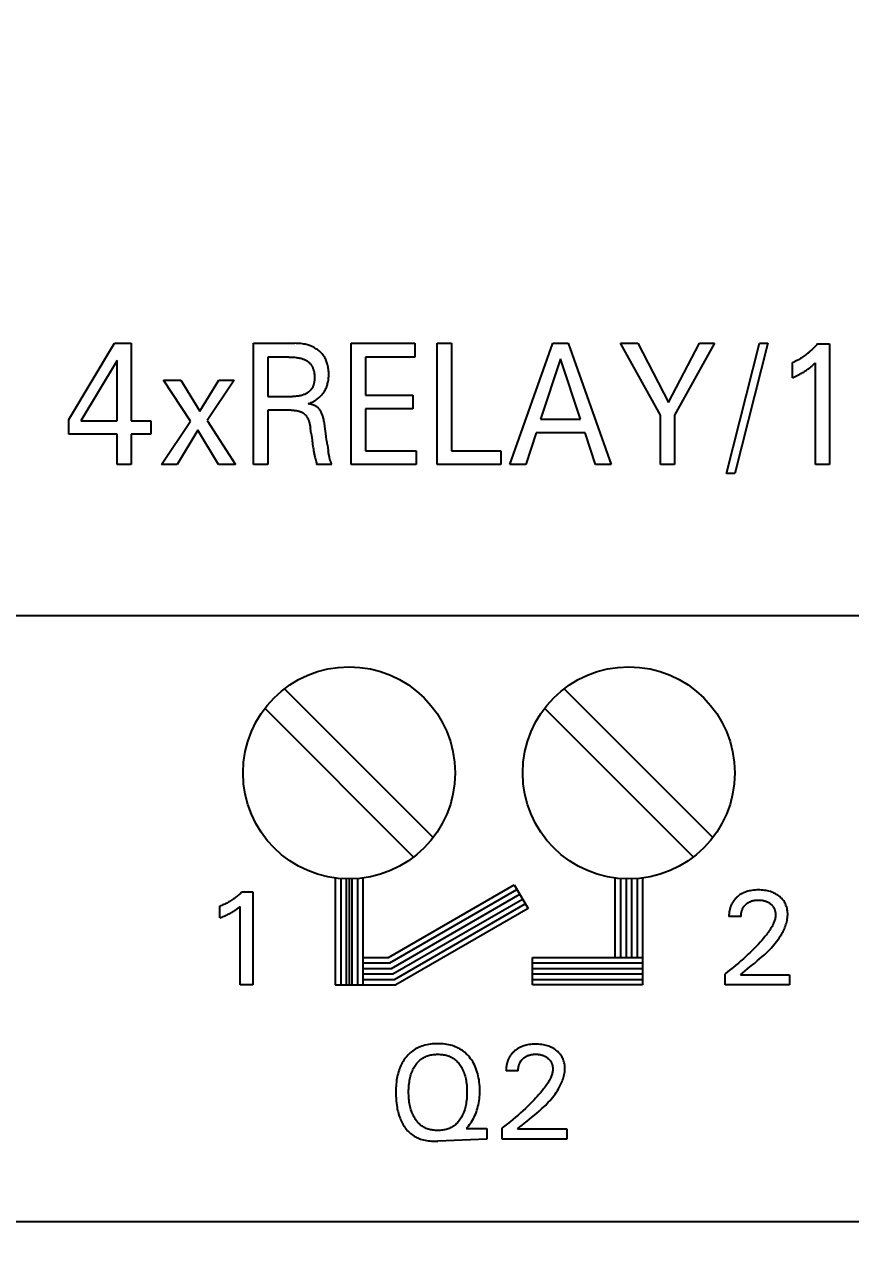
# Model space of a CAD drawing. Extents: x 0 to 420, y 0 to 297.
# Drawn here: x 106.38 to 121.39, y 162.65 to 184.77 of the extents above; entities that cross this region are included whole.
import ezdxf

# ---------------------------------------------------------------- set-up
doc = ezdxf.new("R2010")
doc.units = 0
doc.header["$LTSCALE"] = 23.1
doc.layers.get('0').update_dxf_attribs({"linetype": 'CONTINUOUS'})
doc.layers.add('10000_FRONT', color=7, linetype='CONTINUOUS')
doc.layers.add('10100_DIM_FRONT', color=7, linetype='CONTINUOUS')
doc.dimstyles.get("Standard").update_dxf_attribs({"dimtxt": 2.5, "dimasz": 2.5, "dimexe": 1.25, "dimexo": 0.625, "dimtad": 1, "dimcen": 2.5, "dimazin": 3, "dimtfac": 1, "dimtmove": 0, "dimatfit": 3})

# ---------------------------------------------------------------- blocks, each defined once
blk = doc.blocks.new('_FILLED')
at = {"color": 0, "linetype": 'BYBLOCK'}
blk.add_solid([(0, 0), (-1, 0.132), (-1, -0.132)], dxfattribs=at)
blk = doc.blocks.new('*D2')
at = {"layer": '10100_DIM_FRONT', "color": 7, "linetype": 'CONTINUOUS'}
for p, q in [((88.189, 199.406), (88.189, 146.927)), ((195.189, 170.026), (195.189, 146.927)), ((88.189, 148.927), (141.689, 148.927)), ((195.189, 148.927), (141.689, 148.927))]:
    blk.add_line(p, q, dxfattribs=at)
at = {"layer": '10100_DIM_FRONT', "color": 7, "linetype": 'CONTINUOUS', "xscale": 2.5, "yscale": 2.5, "zscale": 2.5, "rotation": 180}
blk.add_blockref('_FILLED', (88.189, 148.927), dxfattribs=at)
at = {"layer": '10100_DIM_FRONT', "color": 7, "linetype": 'CONTINUOUS', "xscale": 2.5, "yscale": 2.5, "zscale": 2.5}
blk.add_blockref('_FILLED', (195.189, 148.927), dxfattribs=at)

msp = doc.modelspace()

# ---------------------------------------------------------------- linework, layer by layer
at = {"layer": '10000_FRONT', "color": 7, "linetype": 'CONTINUOUS'}
for p, q in [((107.186, 177.591), (108.02, 178.976)), ((108.02, 178.976), (108.319, 178.976)), ((108.319, 178.976), (108.319, 177.566)), ((110.542, 176.776), (110.542, 178.976)), ((110.542, 178.976), (111.296, 178.976)), ((112.319, 176.776), (112.319, 178.976)), ((112.319, 178.976), (113.472, 178.976)), ((113.472, 178.976), (113.472, 178.726)), ((113.882, 176.776), (113.882, 178.976)), ((113.882, 178.976), (114.141, 178.976)), ((114.141, 178.976), (114.141, 177.025)), ((115.2, 176.776), (115.977, 178.976)), ((115.977, 178.976), (116.261, 178.976)), ((116.261, 178.976), (117.037, 176.776)), ((117.933, 177.671), (117.208, 178.976)), ((117.208, 178.976), (117.524, 178.976)), ((117.524, 178.976), (118.081, 177.901)), ((118.081, 177.901), (118.641, 178.976)), ((118.915, 178.976), (118.192, 177.672)), ((118.641, 178.976), (118.915, 178.976)), ((119.132, 176.61), (119.734, 178.976)), ((119.887, 178.976), (119.285, 176.61)), ((119.734, 178.976), (119.887, 178.976)), ((120.789, 178.963), (121.004, 178.963)), ((121.004, 178.963), (121.004, 176.776)), ((110.801, 178.726), (110.801, 178.01)), ((111.183, 178.726), (110.801, 178.726)), ((112.578, 178.726), (112.578, 178.032)), ((113.472, 178.726), (112.578, 178.726)), ((108.065, 178.662), (107.407, 177.566)), ((108.065, 177.566), (108.065, 178.662)), ((116.12, 178.692), (115.758, 177.599)), ((116.484, 177.599), (116.12, 178.692)), ((120.336, 178.35), (120.336, 178.625)), ((120.75, 176.776), (120.75, 178.623)), ((109.401, 177.56), (108.906, 178.308)), ((108.906, 178.308), (109.225, 178.308)), ((109.225, 178.308), (109.567, 177.742)), ((109.567, 177.742), (109.915, 178.308)), ((110.193, 178.308), (109.699, 177.574)), ((109.915, 178.308), (110.193, 178.308)), ((110.801, 178.01), (111.251, 178.01)), ((112.578, 178.032), (113.437, 178.032)), ((113.437, 178.032), (113.437, 177.783)), ((110.801, 177.761), (110.801, 176.776)), ((111.227, 177.761), (110.801, 177.761)), ((112.578, 177.783), (112.578, 177.025)), ((113.437, 177.783), (112.578, 177.783)), ((117.933, 176.776), (117.933, 177.671)), ((118.192, 177.672), (118.192, 176.776)), ((107.186, 177.326), (107.186, 177.591)), ((107.407, 177.566), (108.065, 177.566)), ((108.319, 177.566), (108.677, 177.566)), ((108.677, 177.566), (108.677, 177.326)), ((108.87, 176.776), (109.401, 177.56)), ((109.53, 177.396), (109.154, 176.776)), ((109.908, 176.776), (109.53, 177.396)), ((109.699, 177.574), (110.215, 176.776)), ((111.589, 177.338), (111.577, 177.43)), ((115.758, 177.599), (116.484, 177.599)), ((108.065, 177.326), (107.186, 177.326)), ((108.065, 176.776), (108.065, 177.326)), ((108.319, 177.326), (108.319, 176.776)), ((108.677, 177.326), (108.319, 177.326)), ((115.675, 177.349), (115.487, 176.776)), ((116.565, 177.349), (115.675, 177.349)), ((116.756, 176.776), (116.565, 177.349)), ((111.886, 177.125), (111.9, 177.028)), ((112.578, 177.025), (113.496, 177.025)), ((113.496, 177.025), (113.496, 176.776)), ((114.141, 177.025), (115.034, 177.025)), ((115.034, 177.025), (115.034, 176.776)), ((108.319, 176.776), (108.065, 176.776)), ((109.154, 176.776), (108.87, 176.776)), ((110.215, 176.776), (109.908, 176.776)), ((110.801, 176.776), (110.542, 176.776)), ((111.963, 176.777), (111.689, 176.777)), ((111.923, 176.904), (111.921, 176.917)), ((113.496, 176.776), (112.319, 176.776)), ((115.034, 176.776), (113.882, 176.776)), ((115.487, 176.776), (115.2, 176.776)), ((117.037, 176.776), (116.756, 176.776)), ((118.192, 176.776), (117.933, 176.776)), ((121.004, 176.776), (120.75, 176.776)), ((119.285, 176.61), (119.132, 176.61)), ((194.189, 174.026), (89.189, 174.026)), ((113.806, 170.002), (111.105, 172.703)), ((118.886, 170.002), (116.185, 172.703)), ((110.751, 172.349), (113.452, 169.648)), ((115.831, 172.349), (118.532, 169.648)), ((112.029, 169.265), (112.029, 167.326)), ((112.129, 169.255), (112.129, 167.326)), ((112.229, 169.25), (112.229, 167.326)), ((112.279, 169.249), (112.279, 167.326)), ((112.329, 169.25), (112.329, 167.326)), ((112.429, 169.255), (112.429, 167.326)), ((112.529, 169.265), (112.529, 167.326)), ((117.109, 169.265), (117.109, 167.826)), ((117.209, 169.255), (117.209, 167.826)), ((117.309, 169.25), (117.309, 167.826)), ((117.409, 169.25), (117.409, 167.826)), ((117.509, 169.255), (117.509, 167.826)), ((117.609, 169.265), (117.609, 167.326)), ((110.336, 169.016), (110.529, 169.016)), ((110.529, 169.016), (110.529, 167.326)), ((112.995, 167.826), (115.279, 169.144)), ((113.021, 167.726), (115.329, 169.058)), ((115.279, 169.144), (115.529, 168.711)), ((113.048, 167.626), (115.379, 168.971)), ((113.075, 167.526), (115.429, 168.884)), ((113.102, 167.426), (115.479, 168.798)), ((109.929, 168.542), (109.929, 168.754)), ((110.301, 167.326), (110.301, 168.753)), ((115.529, 168.711), (113.129, 167.326)), ((119.399, 168.567), (119.178, 168.567)), ((112.529, 167.826), (112.995, 167.826)), ((112.529, 167.726), (113.021, 167.726)), ((115.609, 167.326), (115.609, 167.826)), ((115.609, 167.826), (117.609, 167.826)), ((115.609, 167.726), (117.609, 167.726)), ((112.529, 167.626), (113.048, 167.626)), ((112.529, 167.526), (113.075, 167.526)), ((115.609, 167.626), (117.609, 167.626)), ((115.609, 167.526), (117.609, 167.526)), ((119.109, 167.326), (119.109, 167.529)), ((119.386, 167.511), (120.281, 167.511)), ((120.281, 167.511), (120.281, 167.326)), ((110.529, 167.326), (110.301, 167.326)), ((112.029, 167.326), (113.129, 167.326)), ((112.529, 167.426), (113.102, 167.426)), ((115.609, 167.426), (117.609, 167.426)), ((117.609, 167.326), (115.609, 167.326)), ((120.281, 167.326), (119.109, 167.326)), ((115.351, 165.767), (115.131, 165.767)), ((114.425, 164.739), (114.407, 164.718)), ((114.407, 164.718), (114.783, 164.718)), ((114.783, 164.718), (114.783, 164.526)), ((115.061, 164.526), (115.061, 164.729)), ((115.338, 164.711), (116.233, 164.711)), ((116.233, 164.711), (116.233, 164.526)), ((114.783, 164.526), (113.89, 164.492)), ((116.233, 164.526), (115.061, 164.526)), ((194.189, 163.026), (89.189, 163.026))]:
    msp.add_line(p, q, dxfattribs=at)
for points in [[(111.536, 177.876), (111.554, 177.883), (111.573, 177.89), (111.591, 177.898), (111.608, 177.906), (111.625, 177.915), (111.642, 177.924), (111.658, 177.933), (111.675, 177.944), (111.69, 177.954), (111.705, 177.965), (111.72, 177.977), (111.734, 177.989), (111.748, 178.001), (111.762, 178.014), (111.775, 178.028), (111.787, 178.042), (111.799, 178.057), (111.811, 178.072), (111.822, 178.088), (111.832, 178.103), (111.841, 178.12), (111.85, 178.137), (111.859, 178.154), (111.866, 178.172), (111.873, 178.189), (111.88, 178.208), (111.885, 178.226), (111.89, 178.244), (111.895, 178.265), (111.899, 178.285), (111.903, 178.306), (111.905, 178.327), (111.907, 178.348), (111.909, 178.369), (111.91, 178.39), (111.91, 178.411), (111.91, 178.434), (111.909, 178.456), (111.907, 178.478), (111.905, 178.501), (111.902, 178.523), (111.898, 178.545), (111.894, 178.567), (111.889, 178.589), (111.883, 178.608), (111.877, 178.627), (111.87, 178.646), (111.863, 178.664), (111.854, 178.682), (111.845, 178.7), (111.836, 178.718), (111.825, 178.735), (111.814, 178.751), (111.802, 178.767), (111.79, 178.782), (111.777, 178.796), (111.763, 178.81), (111.749, 178.824), (111.735, 178.837), (111.719, 178.849), (111.704, 178.861), (111.687, 178.872), (111.671, 178.883), (111.653, 178.893), (111.636, 178.903), (111.618, 178.911), (111.6, 178.919), (111.581, 178.927), (111.561, 178.935), (111.541, 178.941), (111.521, 178.947), (111.5, 178.953), (111.48, 178.957), (111.459, 178.962), (111.432, 178.966), (111.405, 178.97), (111.378, 178.972), (111.35, 178.974), (111.323, 178.975), (111.296, 178.976)], [(120.789, 178.963), (120.773, 178.945), (120.756, 178.927), (120.739, 178.91), (120.722, 178.892), (120.705, 178.875), (120.687, 178.859), (120.669, 178.842), (120.651, 178.826), (120.633, 178.811), (120.614, 178.796), (120.596, 178.782), (120.577, 178.767), (120.558, 178.753), (120.539, 178.74), (120.519, 178.727), (120.5, 178.714), (120.48, 178.701), (120.46, 178.689), (120.44, 178.677), (120.419, 178.666), (120.399, 178.655), (120.378, 178.645), (120.357, 178.635), (120.336, 178.625)], [(111.183, 178.726), (111.205, 178.726), (111.227, 178.725), (111.249, 178.724), (111.271, 178.723), (111.293, 178.721), (111.315, 178.719), (111.333, 178.717), (111.351, 178.714), (111.369, 178.711), (111.387, 178.707), (111.404, 178.703), (111.422, 178.698), (111.434, 178.694), (111.447, 178.69), (111.459, 178.685), (111.471, 178.68), (111.482, 178.674), (111.494, 178.669), (111.505, 178.662), (111.515, 178.656), (111.525, 178.649), (111.535, 178.641), (111.545, 178.633), (111.554, 178.625), (111.562, 178.616), (111.571, 178.607), (111.579, 178.598), (111.586, 178.588), (111.593, 178.577), (111.6, 178.567), (111.606, 178.555), (111.612, 178.544), (111.618, 178.532), (111.623, 178.521), (111.627, 178.508), (111.631, 178.496), (111.635, 178.484), (111.639, 178.47), (111.642, 178.455), (111.644, 178.44), (111.647, 178.426), (111.648, 178.411), (111.65, 178.396), (111.65, 178.381), (111.651, 178.366), (111.651, 178.35), (111.651, 178.338), (111.65, 178.326), (111.65, 178.313), (111.649, 178.301), (111.647, 178.288), (111.646, 178.276), (111.644, 178.264), (111.641, 178.252), (111.638, 178.24), (111.635, 178.228), (111.632, 178.216), (111.628, 178.205), (111.623, 178.194), (111.618, 178.183), (111.613, 178.172), (111.607, 178.161), (111.6, 178.151), (111.593, 178.141), (111.585, 178.131), (111.576, 178.122), (111.568, 178.112), (111.558, 178.104), (111.549, 178.095), (111.539, 178.087), (111.529, 178.08), (111.518, 178.073), (111.507, 178.066), (111.496, 178.06), (111.485, 178.054), (111.473, 178.048), (111.46, 178.043), (111.447, 178.038), (111.434, 178.033), (111.42, 178.029), (111.406, 178.026), (111.392, 178.022), (111.379, 178.02), (111.365, 178.018), (111.35, 178.016), (111.336, 178.014), (111.322, 178.013), (111.308, 178.012), (111.294, 178.011), (111.28, 178.011), (111.266, 178.01), (111.251, 178.01)], [(120.336, 178.35), (120.359, 178.361), (120.383, 178.372), (120.406, 178.383), (120.429, 178.395), (120.452, 178.407), (120.469, 178.416), (120.486, 178.425), (120.503, 178.435), (120.519, 178.445), (120.536, 178.454), (120.552, 178.465), (120.567, 178.474), (120.581, 178.483), (120.595, 178.493), (120.609, 178.503), (120.623, 178.513), (120.636, 178.523), (120.648, 178.533), (120.66, 178.542), (120.672, 178.552), (120.684, 178.563), (120.697, 178.574), (120.71, 178.585), (120.723, 178.598), (120.737, 178.61), (120.75, 178.623)], [(111.856, 177.338), (111.845, 177.42), (111.84, 177.462), (111.837, 177.483), (111.834, 177.505), (111.831, 177.526), (111.827, 177.548), (111.823, 177.569), (111.818, 177.59), (111.813, 177.611), (111.81, 177.626), (111.806, 177.64), (111.801, 177.655), (111.797, 177.669), (111.792, 177.683), (111.786, 177.697), (111.78, 177.711), (111.774, 177.724), (111.769, 177.733), (111.765, 177.742), (111.759, 177.751), (111.754, 177.76), (111.748, 177.769), (111.742, 177.777), (111.736, 177.785), (111.729, 177.793), (111.722, 177.8), (111.715, 177.807), (111.707, 177.813), (111.7, 177.819), (111.691, 177.825), (111.683, 177.83), (111.675, 177.835), (111.665, 177.84), (111.655, 177.845), (111.644, 177.849), (111.634, 177.853), (111.623, 177.857), (111.612, 177.86), (111.597, 177.864), (111.582, 177.868), (111.567, 177.871), (111.551, 177.874), (111.536, 177.876)], [(111.227, 177.761), (111.24, 177.761), (111.252, 177.761), (111.265, 177.76), (111.277, 177.759), (111.29, 177.758), (111.302, 177.757), (111.315, 177.755), (111.327, 177.753), (111.336, 177.751), (111.345, 177.75), (111.355, 177.747), (111.364, 177.745), (111.373, 177.743), (111.382, 177.74), (111.39, 177.737), (111.399, 177.733), (111.408, 177.73), (111.415, 177.726), (111.423, 177.723), (111.43, 177.719), (111.437, 177.715), (111.444, 177.711), (111.451, 177.706), (111.457, 177.701), (111.464, 177.696), (111.47, 177.691), (111.476, 177.685), (111.481, 177.68), (111.487, 177.674), (111.492, 177.668), (111.497, 177.662), (111.502, 177.655), (111.506, 177.649), (111.511, 177.642), (111.515, 177.635), (111.519, 177.629), (111.524, 177.619), (111.529, 177.61), (111.533, 177.601), (111.537, 177.591), (111.541, 177.581), (111.545, 177.572), (111.548, 177.562), (111.552, 177.552), (111.555, 177.542), (111.558, 177.528), (111.562, 177.514), (111.565, 177.5), (111.568, 177.487), (111.571, 177.473), (111.573, 177.459), (111.575, 177.444), (111.577, 177.43)], [(111.589, 177.338), (111.595, 177.299), (111.6, 177.26), (111.606, 177.221)], [(111.606, 177.221), (111.617, 177.142), (111.623, 177.102), (111.625, 177.086), (111.63, 177.054)], [(111.886, 177.125), (111.878, 177.175), (111.871, 177.225), (111.863, 177.281), (111.856, 177.338)], [(111.63, 177.054), (111.632, 177.038), (111.634, 177.022), (111.637, 177.007), (111.64, 176.991), (111.642, 176.975), (111.645, 176.96), (111.649, 176.945), (111.652, 176.93), (111.656, 176.915), (111.658, 176.907), (111.661, 176.899), (111.67, 176.867)], [(111.921, 176.917), (111.914, 176.954), (111.911, 176.969), (111.908, 176.984), (111.905, 176.998), (111.903, 177.013), (111.9, 177.028)], [(111.67, 176.867), (111.673, 176.858), (111.675, 176.85), (111.677, 176.842), (111.679, 176.833), (111.681, 176.824), (111.683, 176.815), (111.685, 176.806), (111.686, 176.797), (111.688, 176.787), (111.689, 176.777)], [(111.95, 176.818), (111.945, 176.829), (111.943, 176.833), (111.942, 176.837), (111.94, 176.84), (111.938, 176.846), (111.936, 176.852), (111.934, 176.859), (111.932, 176.865), (111.931, 176.871), (111.929, 176.878), (111.928, 176.884), (111.926, 176.891), (111.925, 176.898), (111.923, 176.904)], [(111.963, 176.777), (111.962, 176.782), (111.961, 176.786), (111.96, 176.791), (111.959, 176.795), (111.957, 176.799), (111.956, 176.803), (111.954, 176.807), (111.953, 176.811), (111.951, 176.814), (111.95, 176.818)], [(110.336, 169.016), (110.321, 169.002), (110.306, 168.988), (110.291, 168.974), (110.275, 168.961), (110.26, 168.948), (110.244, 168.935), (110.228, 168.923), (110.211, 168.91), (110.195, 168.898), (110.178, 168.887), (110.162, 168.876), (110.145, 168.864), (110.128, 168.854), (110.11, 168.843), (110.093, 168.833), (110.075, 168.823), (110.058, 168.813), (110.04, 168.804), (110.021, 168.795), (110.003, 168.786), (109.985, 168.778), (109.966, 168.77), (109.947, 168.762), (109.929, 168.754)], [(119.386, 167.511), (119.428, 167.547), (119.472, 167.582), (119.515, 167.617), (119.559, 167.653), (119.604, 167.688), (119.648, 167.724), (119.692, 167.761), (119.736, 167.798), (119.779, 167.835), (119.822, 167.874), (119.864, 167.913), (119.891, 167.94), (119.919, 167.967), (119.945, 167.995), (119.971, 168.024), (119.997, 168.053), (120.021, 168.083), (120.045, 168.113), (120.068, 168.144), (120.09, 168.176), (120.111, 168.209), (120.131, 168.242), (120.15, 168.276), (120.162, 168.299), (120.174, 168.323), (120.185, 168.347), (120.195, 168.371), (120.205, 168.396), (120.214, 168.421), (120.222, 168.446), (120.228, 168.471), (120.234, 168.497), (120.239, 168.522), (120.242, 168.548), (120.245, 168.574), (120.246, 168.6), (120.246, 168.623), (120.244, 168.646), (120.242, 168.669), (120.238, 168.692), (120.234, 168.714), (120.228, 168.737), (120.221, 168.757), (120.214, 168.777), (120.206, 168.796), (120.196, 168.815), (120.186, 168.833), (120.174, 168.851), (120.161, 168.868), (120.148, 168.884), (120.133, 168.9), (120.117, 168.915), (120.101, 168.929), (120.084, 168.942), (120.065, 168.957), (120.044, 168.97), (120.023, 168.982), (120.001, 168.993), (119.979, 169.003), (119.955, 169.012), (119.931, 169.02), (119.906, 169.028), (119.881, 169.034), (119.855, 169.039), (119.827, 169.043), (119.798, 169.047), (119.77, 169.049), (119.741, 169.05), (119.712, 169.051), (119.683, 169.05), (119.653, 169.049), (119.624, 169.046), (119.595, 169.042), (119.566, 169.037), (119.544, 169.032), (119.522, 169.027), (119.501, 169.021), (119.48, 169.013), (119.459, 169.005), (119.439, 168.996), (119.416, 168.985), (119.394, 168.972), (119.373, 168.959), (119.352, 168.944), (119.333, 168.928)], [(119.333, 168.928), (119.324, 168.921), (119.316, 168.913), (119.308, 168.906), (119.301, 168.898), (119.293, 168.89), (119.286, 168.882), (119.279, 168.874), (119.272, 168.865), (119.265, 168.857), (119.259, 168.848), (119.253, 168.839), (119.247, 168.83), (119.241, 168.821), (119.236, 168.811), (119.231, 168.801), (119.226, 168.792), (119.221, 168.782), (119.217, 168.772), (119.213, 168.762), (119.209, 168.751), (119.205, 168.741), (119.202, 168.731), (119.198, 168.72), (119.196, 168.709), (119.193, 168.698), (119.19, 168.686), (119.188, 168.674), (119.185, 168.662), (119.184, 168.65), (119.182, 168.638), (119.181, 168.626), (119.18, 168.614), (119.179, 168.602), (119.179, 168.59), (119.178, 168.578), (119.178, 168.567)], [(119.399, 168.567), (119.399, 168.579), (119.399, 168.591), (119.4, 168.604), (119.402, 168.616), (119.403, 168.629), (119.406, 168.641), (119.408, 168.653), (119.411, 168.664), (119.415, 168.675), (119.418, 168.686), (119.422, 168.696), (119.427, 168.707), (119.432, 168.717), (119.437, 168.727), (119.443, 168.736), (119.449, 168.745), (119.455, 168.754), (119.462, 168.763), (119.47, 168.771), (119.477, 168.779), (119.485, 168.787), (119.493, 168.794), (119.502, 168.802), (119.511, 168.808), (119.52, 168.815), (119.529, 168.821), (119.539, 168.827), (119.549, 168.832), (119.559, 168.837), (119.569, 168.842), (119.58, 168.846), (119.591, 168.85), (119.602, 168.853), (119.613, 168.856), (119.624, 168.859), (119.637, 168.861), (119.649, 168.863), (119.662, 168.865), (119.674, 168.866), (119.687, 168.867), (119.699, 168.868), (119.712, 168.868), (119.726, 168.868), (119.741, 168.867), (119.755, 168.866), (119.769, 168.864), (119.784, 168.863), (119.798, 168.86), (119.809, 168.858), (119.819, 168.855), (119.83, 168.852), (119.841, 168.849), (119.851, 168.846), (119.862, 168.842), (119.872, 168.837), (119.883, 168.832), (119.893, 168.826), (119.904, 168.82), (119.914, 168.814), (119.924, 168.807), (119.934, 168.799), (119.942, 168.792), (119.95, 168.785), (119.958, 168.777), (119.965, 168.769), (119.972, 168.761), (119.979, 168.752), (119.985, 168.743), (119.99, 168.734), (119.996, 168.724), (120, 168.715), (120.005, 168.705), (120.009, 168.695), (120.012, 168.684), (120.015, 168.674), (120.018, 168.662), (120.021, 168.65), (120.023, 168.638), (120.024, 168.627), (120.025, 168.615), (120.025, 168.603), (120.025, 168.591)], [(109.929, 168.542), (109.95, 168.551), (109.971, 168.559), (109.991, 168.568), (110.012, 168.577), (110.033, 168.586), (110.048, 168.593), (110.063, 168.6), (110.078, 168.608), (110.093, 168.615), (110.108, 168.623), (110.123, 168.631), (110.138, 168.639), (110.154, 168.648), (110.169, 168.657), (110.184, 168.667), (110.198, 168.676), (110.209, 168.683), (110.22, 168.691), (110.23, 168.698), (110.242, 168.707), (110.253, 168.715), (110.264, 168.724), (110.277, 168.734), (110.289, 168.743), (110.301, 168.753)], [(120.025, 168.591), (120.025, 168.574), (120.023, 168.558), (120.02, 168.542), (120.017, 168.526), (120.013, 168.51), (120.008, 168.494), (120.003, 168.479), (119.997, 168.463), (119.991, 168.448), (119.984, 168.433), (119.973, 168.41), (119.961, 168.387), (119.948, 168.364), (119.935, 168.342), (119.921, 168.321), (119.906, 168.3), (119.891, 168.279), (119.876, 168.258), (119.86, 168.238), (119.833, 168.203), (119.804, 168.169), (119.775, 168.135), (119.746, 168.102), (119.716, 168.069), (119.685, 168.037), (119.654, 168.005), (119.613, 167.964), (119.571, 167.923), (119.528, 167.882), (119.485, 167.842), (119.441, 167.802), (119.395, 167.762), (119.35, 167.723), (119.304, 167.684), (119.255, 167.644), (119.207, 167.605), (119.158, 167.567), (119.109, 167.529)], [(114.425, 164.739), (114.446, 164.764), (114.466, 164.789), (114.485, 164.815), (114.503, 164.842), (114.52, 164.87), (114.536, 164.898), (114.551, 164.927), (114.566, 164.957), (114.579, 164.988), (114.591, 165.02), (114.602, 165.051), (114.611, 165.083), (114.62, 165.116), (114.627, 165.148), (114.634, 165.184), (114.64, 165.22), (114.645, 165.257), (114.648, 165.293), (114.651, 165.33), (114.652, 165.366), (114.653, 165.403), (114.652, 165.443), (114.651, 165.483), (114.648, 165.523), (114.644, 165.562), (114.639, 165.602), (114.632, 165.641), (114.625, 165.676), (114.617, 165.711), (114.607, 165.745), (114.596, 165.779), (114.584, 165.812), (114.57, 165.845), (114.556, 165.875), (114.541, 165.904), (114.524, 165.933), (114.506, 165.96), (114.487, 165.987), (114.467, 166.013), (114.448, 166.036), (114.428, 166.057), (114.407, 166.078), (114.385, 166.098), (114.362, 166.116), (114.338, 166.134), (114.314, 166.15), (114.288, 166.165), (114.262, 166.18), (114.235, 166.192), (114.207, 166.204), (114.179, 166.215), (114.151, 166.224), (114.122, 166.232), (114.089, 166.24), (114.056, 166.246), (114.023, 166.251), (113.99, 166.255), (113.957, 166.257), (113.923, 166.259), (113.89, 166.259), (113.856, 166.259), (113.822, 166.257), (113.789, 166.255), (113.755, 166.251), (113.722, 166.246), (113.689, 166.239), (113.656, 166.231), (113.627, 166.223), (113.598, 166.213), (113.569, 166.203), (113.542, 166.191), (113.514, 166.177), (113.488, 166.163), (113.462, 166.147), (113.438, 166.13), (113.414, 166.112), (113.391, 166.093), (113.369, 166.073), (113.348, 166.051), (113.328, 166.029), (113.309, 166.006)], [(115.285, 166.128), (115.277, 166.121), (115.269, 166.113), (115.261, 166.106), (115.253, 166.098), (115.246, 166.09), (115.238, 166.082), (115.231, 166.074), (115.225, 166.065), (115.218, 166.057), (115.212, 166.048), (115.205, 166.039), (115.199, 166.03), (115.194, 166.021), (115.188, 166.011), (115.183, 166.001), (115.178, 165.992), (115.174, 165.982), (115.169, 165.972), (115.165, 165.962), (115.161, 165.951), (115.158, 165.941), (115.154, 165.931), (115.151, 165.92), (115.148, 165.909), (115.145, 165.898), (115.142, 165.886), (115.14, 165.874), (115.138, 165.862), (115.136, 165.85), (115.135, 165.838), (115.133, 165.826), (115.132, 165.814), (115.132, 165.802), (115.131, 165.79), (115.131, 165.778), (115.131, 165.767)], [(115.338, 164.711), (115.381, 164.747), (115.424, 164.782), (115.468, 164.817), (115.512, 164.853), (115.556, 164.888), (115.601, 164.924), (115.645, 164.961), (115.689, 164.998), (115.732, 165.035), (115.774, 165.074), (115.816, 165.113), (115.844, 165.14), (115.871, 165.167), (115.898, 165.195), (115.924, 165.224), (115.949, 165.253), (115.974, 165.283), (115.997, 165.313), (116.02, 165.344), (116.043, 165.376), (116.064, 165.409), (116.084, 165.442), (116.103, 165.476), (116.115, 165.499), (116.127, 165.523), (116.138, 165.547), (116.148, 165.571), (116.158, 165.596), (116.166, 165.621), (116.174, 165.646), (116.181, 165.671), (116.187, 165.697), (116.191, 165.722), (116.195, 165.748), (116.197, 165.774), (116.198, 165.8), (116.198, 165.823), (116.197, 165.846), (116.195, 165.869), (116.191, 165.892), (116.186, 165.914), (116.18, 165.937), (116.174, 165.957), (116.167, 165.977), (116.158, 165.996), (116.149, 166.015), (116.138, 166.033), (116.127, 166.051), (116.114, 166.068), (116.1, 166.084), (116.085, 166.1), (116.07, 166.115), (116.054, 166.129), (116.037, 166.142), (116.017, 166.157), (115.997, 166.17), (115.976, 166.182), (115.954, 166.193), (115.932, 166.203), (115.908, 166.212), (115.883, 166.22), (115.858, 166.228), (115.833, 166.234), (115.808, 166.239), (115.779, 166.243), (115.751, 166.247), (115.722, 166.249), (115.693, 166.25), (115.665, 166.251), (115.635, 166.25), (115.606, 166.249), (115.576, 166.246), (115.547, 166.242), (115.518, 166.237), (115.496, 166.232), (115.475, 166.227), (115.454, 166.221), (115.433, 166.213), (115.412, 166.205), (115.392, 166.196), (115.369, 166.185), (115.347, 166.172), (115.326, 166.159), (115.305, 166.144), (115.285, 166.128)], [(113.309, 166.006), (113.292, 165.984), (113.276, 165.96), (113.261, 165.936), (113.246, 165.912), (113.233, 165.887), (113.22, 165.861), (113.209, 165.836), (113.197, 165.807), (113.187, 165.778), (113.177, 165.749), (113.169, 165.719), (113.161, 165.689), (113.154, 165.659), (113.149, 165.629), (113.143, 165.594), (113.138, 165.56), (113.135, 165.525), (113.132, 165.49), (113.13, 165.456), (113.129, 165.421), (113.129, 165.386), (113.129, 165.345), (113.13, 165.304), (113.132, 165.262), (113.135, 165.221), (113.14, 165.181), (113.145, 165.14), (113.15, 165.11), (113.155, 165.079), (113.161, 165.049), (113.168, 165.02), (113.176, 164.99), (113.185, 164.961), (113.194, 164.932), (113.204, 164.906), (113.214, 164.881), (113.225, 164.856), (113.236, 164.832), (113.249, 164.808), (113.262, 164.785), (113.277, 164.762), (113.291, 164.74), (113.307, 164.72), (113.323, 164.7), (113.34, 164.68), (113.358, 164.662), (113.377, 164.644), (113.397, 164.627), (113.417, 164.611), (113.438, 164.596), (113.46, 164.582), (113.483, 164.57), (113.506, 164.558), (113.529, 164.547), (113.553, 164.537), (113.578, 164.528), (113.602, 164.521), (113.63, 164.513), (113.659, 164.507), (113.687, 164.502), (113.716, 164.498), (113.745, 164.494), (113.774, 164.492), (113.803, 164.491), (113.832, 164.491), (113.854, 164.491), (113.873, 164.491), (113.89, 164.492)], [(113.477, 164.898), (113.473, 164.904), (113.461, 164.925), (113.449, 164.947), (113.438, 164.969), (113.428, 164.991), (113.419, 165.014), (113.411, 165.037), (113.402, 165.064), (113.395, 165.09), (113.388, 165.117), (113.383, 165.143), (113.378, 165.17), (113.373, 165.197), (113.369, 165.228), (113.366, 165.259), (113.364, 165.29), (113.362, 165.321), (113.361, 165.352), (113.361, 165.383), (113.361, 165.414), (113.362, 165.445), (113.364, 165.475), (113.366, 165.506), (113.37, 165.536), (113.374, 165.566), (113.378, 165.593), (113.383, 165.619), (113.389, 165.646), (113.396, 165.672), (113.403, 165.698), (113.412, 165.723), (113.42, 165.746), (113.43, 165.769), (113.44, 165.791), (113.451, 165.812), (113.463, 165.834), (113.475, 165.854), (113.487, 165.871), (113.498, 165.887), (113.511, 165.903), (113.524, 165.918), (113.537, 165.933), (113.552, 165.946), (113.567, 165.96), (113.582, 165.972), (113.598, 165.984), (113.614, 165.995), (113.631, 166.005), (113.648, 166.014), (113.666, 166.022), (113.683, 166.03), (113.702, 166.037), (113.72, 166.043), (113.741, 166.049), (113.762, 166.054), (113.783, 166.058), (113.804, 166.061), (113.825, 166.064), (113.847, 166.065), (113.868, 166.066), (113.89, 166.067), (113.912, 166.066), (113.933, 166.065), (113.955, 166.064), (113.976, 166.061), (113.997, 166.058), (114.019, 166.054), (114.04, 166.049), (114.06, 166.043), (114.079, 166.037), (114.097, 166.03), (114.115, 166.022), (114.133, 166.014), (114.15, 166.005), (114.167, 165.995), (114.183, 165.984), (114.199, 165.972), (114.214, 165.96), (114.229, 165.946), (114.244, 165.933), (114.257, 165.918), (114.27, 165.903), (114.283, 165.887), (114.294, 165.871), (114.306, 165.854)], [(115.351, 165.767), (115.351, 165.779), (115.352, 165.791), (115.353, 165.804), (115.354, 165.816), (115.356, 165.829), (115.358, 165.841), (115.361, 165.853), (115.364, 165.864), (115.367, 165.875), (115.371, 165.886), (115.375, 165.896), (115.379, 165.907), (115.384, 165.917), (115.39, 165.927), (115.395, 165.936), (115.401, 165.945), (115.408, 165.954), (115.415, 165.963), (115.422, 165.971), (115.43, 165.979), (115.438, 165.987), (115.446, 165.994), (115.454, 166.002), (115.463, 166.008), (115.472, 166.015), (115.482, 166.021), (115.491, 166.027), (115.501, 166.032), (115.511, 166.037), (115.522, 166.042), (115.533, 166.046), (115.543, 166.05), (115.554, 166.053), (115.566, 166.056), (115.577, 166.059), (115.589, 166.061), (115.602, 166.063), (115.614, 166.065), (115.627, 166.066), (115.639, 166.067), (115.652, 166.068), (115.665, 166.068), (115.679, 166.068), (115.693, 166.067), (115.708, 166.066), (115.722, 166.064), (115.736, 166.063), (115.75, 166.06), (115.761, 166.058), (115.772, 166.055), (115.783, 166.052), (115.793, 166.049), (115.804, 166.046), (115.814, 166.042), (115.824, 166.037), (115.835, 166.032), (115.846, 166.026), (115.856, 166.02), (115.867, 166.014), (115.877, 166.007), (115.886, 165.999), (115.895, 165.992), (115.903, 165.985), (115.91, 165.977), (115.918, 165.969), (115.925, 165.961), (115.931, 165.952), (115.937, 165.943), (115.943, 165.934), (115.948, 165.924), (115.953, 165.915), (115.957, 165.905), (115.961, 165.895), (115.965, 165.884), (115.968, 165.874), (115.971, 165.862), (115.973, 165.85), (115.975, 165.838), (115.977, 165.827), (115.977, 165.815), (115.978, 165.803), (115.978, 165.791)], [(114.306, 165.854), (114.318, 165.834), (114.33, 165.812), (114.341, 165.791), (114.351, 165.769), (114.361, 165.746), (114.369, 165.723), (114.378, 165.698), (114.385, 165.672), (114.392, 165.646), (114.398, 165.619), (114.403, 165.593), (114.407, 165.566), (114.411, 165.536), (114.415, 165.506), (114.417, 165.475), (114.419, 165.445), (114.42, 165.414), (114.42, 165.383), (114.42, 165.352), (114.419, 165.321), (114.417, 165.29), (114.415, 165.259), (114.412, 165.228), (114.408, 165.197), (114.403, 165.17), (114.398, 165.143), (114.393, 165.116), (114.386, 165.089), (114.379, 165.063), (114.37, 165.037), (114.362, 165.014), (114.353, 164.991), (114.343, 164.969), (114.332, 164.947), (114.321, 164.925), (114.308, 164.904), (114.297, 164.887), (114.285, 164.87), (114.273, 164.854), (114.26, 164.838), (114.246, 164.823), (114.232, 164.809), (114.217, 164.795), (114.201, 164.782), (114.185, 164.77), (114.169, 164.759), (114.152, 164.749), (114.135, 164.739), (114.117, 164.73), (114.099, 164.722), (114.08, 164.715), (114.062, 164.709), (114.041, 164.703), (114.02, 164.698), (113.998, 164.694), (113.977, 164.69), (113.955, 164.688), (113.934, 164.686), (113.912, 164.685), (113.89, 164.685), (113.868, 164.685), (113.846, 164.686), (113.825, 164.688), (113.803, 164.69), (113.782, 164.694), (113.76, 164.698), (113.739, 164.703), (113.718, 164.709), (113.7, 164.715), (113.681, 164.722), (113.663, 164.73), (113.645, 164.739), (113.628, 164.749), (113.611, 164.759), (113.595, 164.77), (113.579, 164.782), (113.564, 164.795), (113.55, 164.808), (113.536, 164.821), (113.523, 164.836), (113.511, 164.851), (113.499, 164.866), (113.487, 164.882), (113.477, 164.898)], [(115.978, 165.791), (115.977, 165.774), (115.975, 165.758), (115.973, 165.742), (115.969, 165.726), (115.965, 165.71), (115.961, 165.694), (115.955, 165.679), (115.95, 165.663), (115.943, 165.648), (115.937, 165.633), (115.925, 165.61), (115.913, 165.587), (115.901, 165.564), (115.887, 165.542), (115.873, 165.521), (115.859, 165.5), (115.844, 165.479), (115.829, 165.458), (115.813, 165.438), (115.785, 165.403), (115.757, 165.369), (115.728, 165.335), (115.698, 165.302), (115.668, 165.269), (115.638, 165.237), (115.607, 165.205), (115.565, 165.164), (115.523, 165.123), (115.481, 165.082), (115.438, 165.042), (115.393, 165.002), (115.348, 164.962), (115.302, 164.923), (115.256, 164.884), (115.208, 164.844), (115.159, 164.805), (115.11, 164.767), (115.061, 164.729)]]:
    msp.add_lwpolyline(points, dxfattribs=at)
for centre in [(112.279, 171.176), (117.359, 171.176)]:
    msp.add_circle(centre, 1.926, dxfattribs=at)

# ---------------------------------------------------------------- dimensions: what is measured, and where the dimension line sits
at = {"layer": '10100_DIM_FRONT', "color": 7, "linetype": 'CONTINUOUS'}
dim = msp.add_linear_dim(base=(88.189, 148.927), p1=(195.189, 170.026), p2=(88.189, 199.406), angle=180, dimstyle='Standard', dxfattribs=at)
dim.commit()
dim.dimension.update_dxf_attribs({"geometry": '*D2', "text_midpoint": (134.124, 149.802), "dimtype": 128})

doc.saveas('drawing.dxf')
